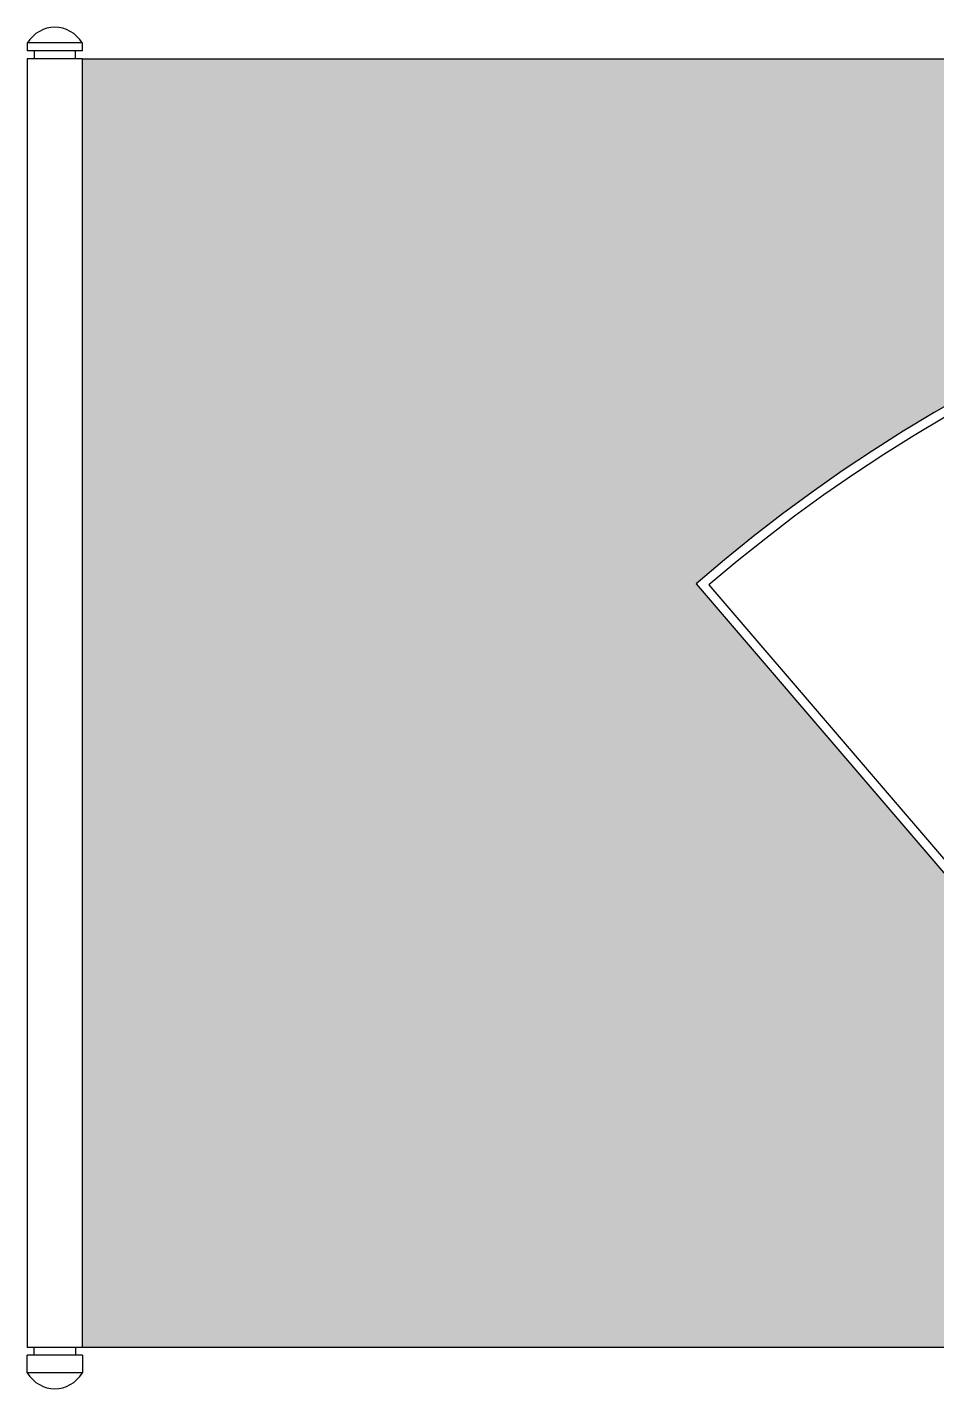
# Model space of a CAD drawing. Header units: millimetres. Extents: x 437 to 2297, y 289 to 1029.
# Drawn here: x 437 to 931, y 289 to 1029 of the extents above; entities that cross this region are included whole.
import ezdxf

# ---------------------------------------------------------------- set-up
doc = ezdxf.new("R2010")
doc.units = ezdxf.units.MM
for name, color, linetype in [('4', 4, 'Continuous'), ('7', 7, 'Continuous'), ('BH', 3, 'Continuous')]:
    doc.layers.add(name, color=color, linetype=linetype)

# ---------------------------------------------------------------- blocks, each defined once
blk = doc.blocks.new('A$C17FF35E8')
at = {"layer": 'BH'}
h = blk.add_hatch(dxfattribs=at)
h.set_pattern_fill('ESCHER', color=256, scale=50, style=0)
h.set_pattern_definition([(60, (-630.785, -3086.88), (-60, -1e-08), [55, -5]), (180, (-630.785, -3086.88), (30, -51.9615), [55, -5]), (300, (-630.785, -3086.88), (60, -1e-08), [55, -5]), (60, (-625.785, -3086.88), (-60, -1e-08), [10, -50]), (300, (-625.785, -3086.88), (60, -1e-08), [10, -50]), (60, (-633.285, -3082.55), (-60, -1e-08), [10, -50]), (180, (-633.285, -3082.55), (30, -51.9615), [10, -50]), (300, (-633.285, -3091.21), (60, -1e-08), [10, -50]), (180, (-633.285, -3091.21), (30, -51.9615), [10, -50]), (60, (-650.785, -3086.88), (-60, -1e-08), [10, -50]), (300, (-650.785, -3086.88), (60, -1e-08), [10, -50]), (60, (-620.785, -3104.2), (-60, -1e-08), [10, -50]), (180, (-620.785, -3104.2), (30, -51.9615), [10, -50]), (300, (-620.785, -3069.56), (60, -1e-08), [10, -50]), (180, (-620.785, -3069.56), (30, -51.9615), [10, -50]), (0, (-620.785, -3078.22), (-30, 51.9615), [35, -25]), (0, (-620.785, -3095.54), (-30, 51.9615), [35, -25]), (120, (-628.285, -3073.89), (-60, 1e-08), [35, -25]), (120, (-643.285, -3082.55), (-60, 1e-08), [35, -25]), (240, (-643.285, -3091.21), (30, -51.9615), [35, -25]), (240, (-628.285, -3099.87), (30, -51.9615), [35, -25])])
edge = h.paths.add_edge_path(flags=16)
edge.add_arc((933.21, -219.88), 409.87, 48.69816, 131.30184, ccw=False)
edge.add_line((1203.73, 88.03), (1503.11, 437.29))
edge.add_arc((933.21, -219.88), 869.87, 49.06779, 130.93221)
edge.add_line((363.3, 437.29), (662.68, 88.03))
h.paths.add_polyline_path([(1830, 722.49), (1830, 22.49), (30, 22.49), (30, 722.49)])
at = {"layer": '4'}
blk.add_lwpolyline([(1830, 722.49), (1830, 22.49), (30, 22.49), (30, 722.49)], close=True, dxfattribs=at)
at = {"layer": '7'}
for p, q in [((0, 731.07), (0, 726.78)), ((30, 731.07), (0, 731.07)), ((30, 726.78), (0, 726.78)), ((3.75, 726.78), (3.75, 722.49)), ((26.25, 722.49), (26.25, 726.78)), ((30, 726.78), (30, 731.07)), ((0, 722.49), (0, 22.49)), ((30, 722.49), (0, 722.49)), ((30, 22.49), (30, 722.49)), ((30, 22.49), (0, 22.49)), ((3.75, 18.21), (3.75, 22.49)), ((26.25, 22.49), (26.25, 18.21)), ((30, 18.21), (0, 18.21)), ((0, 8.57), (0, 18.21)), ((30, 18.21), (30, 8.57)), ((30, 8.57), (0, 8.57))]:
    blk.add_line(p, q, dxfattribs=at)
for points in [[(662.68, 88.03, -0.37689), (1203.73, 88.03), (1503.11, 437.29, 0.373211), (363.3, 437.29)], [(663.21, 95.1, -0.36994), (1203.21, 95.1), (1496.07, 436.76, 0.36994), (370.34, 436.76)]]:
    blk.add_lwpolyline(points, format="xyb", close=True, dxfattribs=at)
for centre, start_param, end_param in [((15, 718.21), -0.927295, 0.927295), ((15, 21.43), 2.214297, 4.068888)]:
    blk.add_ellipse(centre, major_axis=(0, 21.43), ratio=0.875, start_param=start_param, end_param=end_param, dxfattribs=at)

msp = doc.modelspace()

# ---------------------------------------------------------------- block references
msp.add_blockref('A$C17FF35E8', (436.87, 289.19))

doc.saveas('drawing.dxf')
